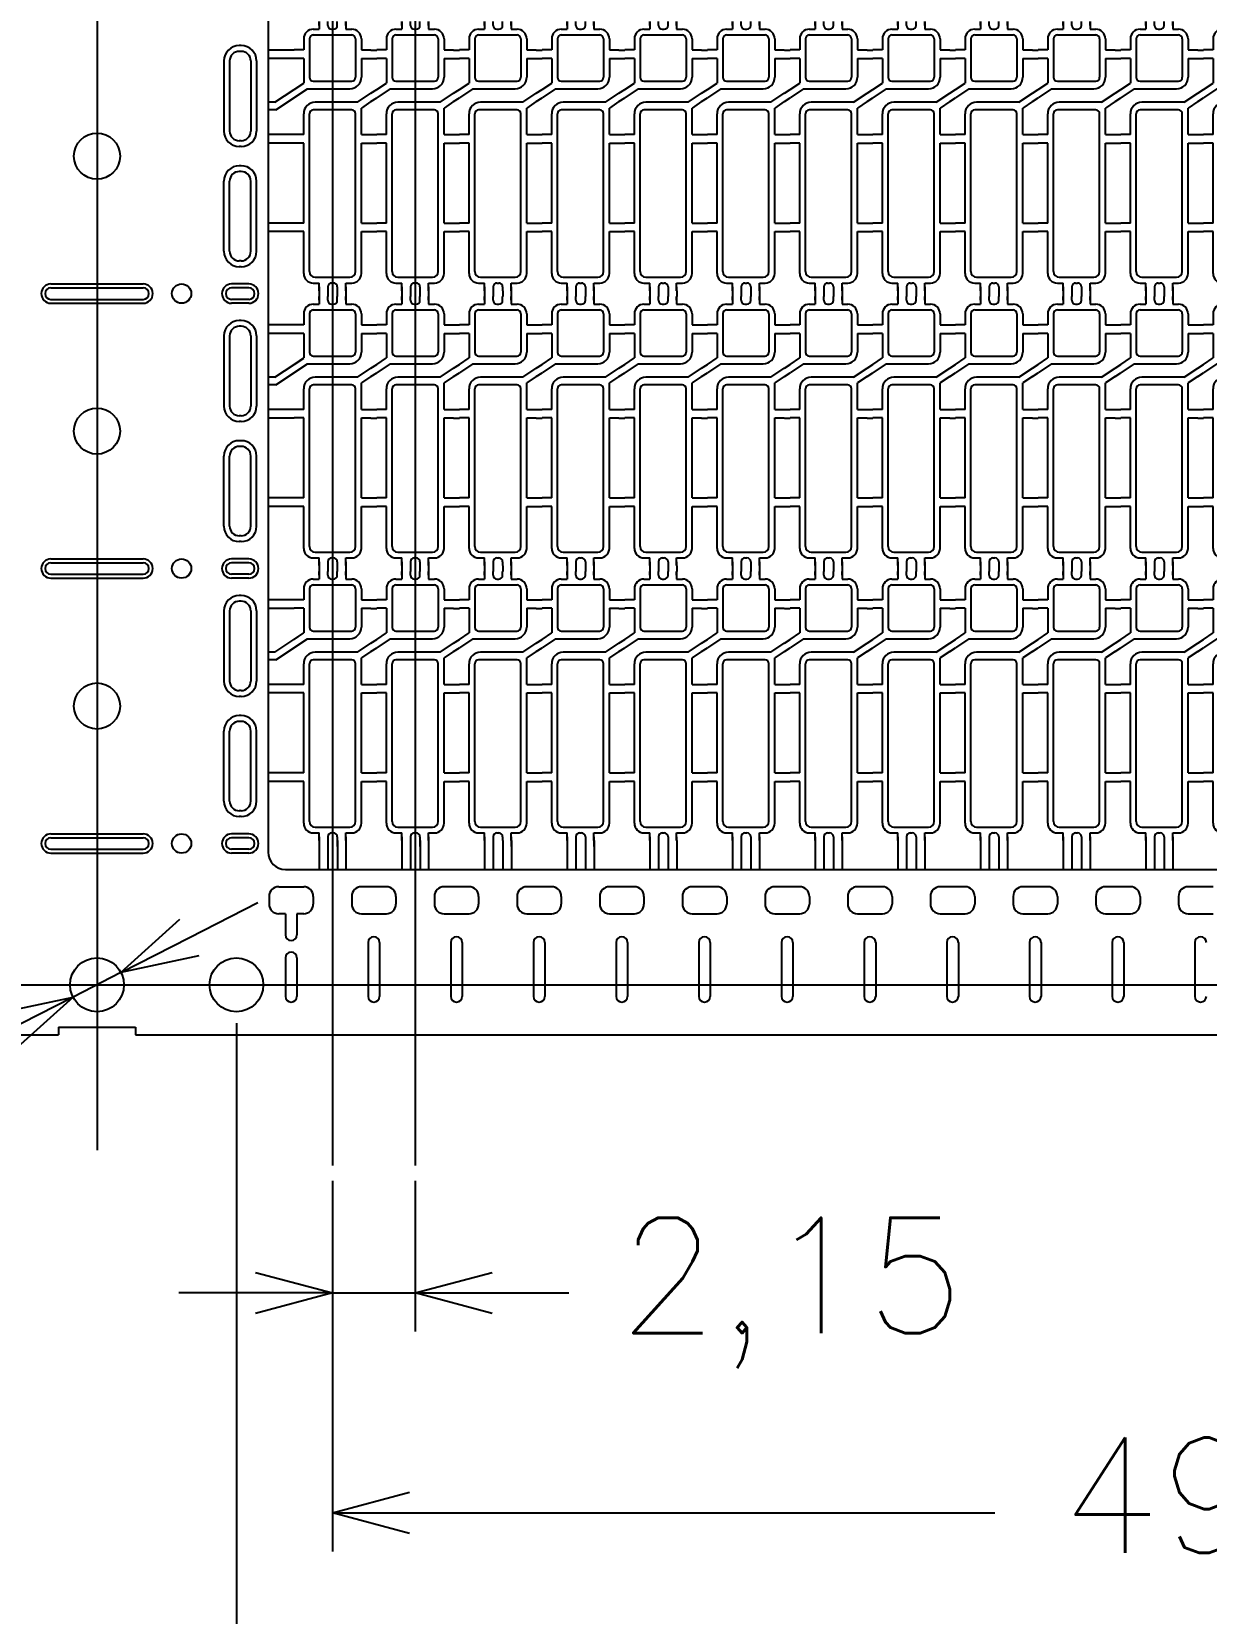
# Model space of a CAD drawing. Header units: millimetres. Extents: x -949 to -637, y 1078 to 1304.
# Drawn here: x -781.65 to -751.1, y 1192.1 to 1233.23 of the extents above; entities that cross this region are included whole.
import ezdxf

# ---------------------------------------------------------------- set-up
doc = ezdxf.new("R2010")
doc.units = ezdxf.units.MM
doc.header["$PDMODE"] = 3
doc.header["$PDSIZE"] = -1
doc.linetypes.add('CENTER', pattern=[10.16, 6.35, -1.27, 1.27, -1.27])
doc.linetypes.add('HIDDEN', pattern=[1.905, 1.27, -0.635])
doc.layers.get('DEFPOINTS').update_dxf_attribs({"color": 10})
for name, color, linetype in [('1', 3, 'Continuous'), ('b etching', 1, 'Continuous'), ('CEN', 8, 'CENTER'), ('DIM', 7, 'Continuous'), ('HID', 1, 'HIDDEN')]:
    doc.layers.add(name, color=color, linetype=linetype)
doc.styles.add('SIMPLEX', font='simplex')
doc.styles.get("Standard").update_dxf_attribs({"font": 'txt.shx', "bigfont": 'chineset.shx'})
doc.dimstyles.new('ISO-25', dxfattribs={"dimtxt": 2.5, "dimasz": 2.5, "dimexe": 1.25, "dimexo": 0.625, "dimtad": 1, "dimtxsty": 'Standard', "dimcen": 2.5, "dimadec": 0, "dimazin": 0, "dimtfac": 1, "dimtmove": 0, "dimatfit": 3, "dimfxl": 1, "dimarcsym": 0})

# ---------------------------------------------------------------- blocks, each defined once
blk = doc.blocks.new('_OPEN30')
at = {"color": 0, "linetype": 'ByBlock'}
for p, q in [((-1, 0.268), (0, 0)), ((0, 0), (-1, -0.268)), ((0, 0), (-1, 0))]:
    blk.add_line(p, q, dxfattribs=at)
blk = doc.blocks.new('*D16')
at = {"layer": 'DEFPOINTS', "color": 0, "transparency": 16777216}
for p in [(-776.324, 1208.444), (-721.874, 1208.444), (-721.874, 1187.624)]:
    blk.add_point(p, dxfattribs=at)
at = {"layer": 'DIM', "color": 0, "lineweight": -2, "transparency": 16777216}
for p, q in [((-776.324, 1207.444), (-776.324, 1186.624)), ((-721.874, 1207.444), (-721.874, 1186.624)), ((-774.324, 1187.624), (-756.599, 1187.624)), ((-723.874, 1187.624), (-741.599, 1187.624))]:
    blk.add_line(p, q, dxfattribs=at)
at = {"layer": 'DIM', "color": 0, "lineweight": -2, "transparency": 16777216, "xscale": 2, "yscale": 2, "zscale": 2, "rotation": 180}
blk.add_blockref('_OPEN30', (-776.324, 1187.624), dxfattribs=at)
at = {"layer": 'DIM', "color": 0, "lineweight": -2, "transparency": 16777216, "xscale": 2, "yscale": 2, "zscale": 2}
blk.add_blockref('_OPEN30', (-721.874, 1187.624), dxfattribs=at)
at = {"layer": 'DIM', "color": 0, "transparency": 16777216, "insert": (-749.099, 1187.624), "char_height": 3, "attachment_point": 5, "style": 'SIMPLEX'}
blk.add_mtext('54,45', dxfattribs=at)
blk = doc.blocks.new('*D17')
at = {"layer": 'DEFPOINTS', "color": 0, "transparency": 16777216}
for p in [(-783.574, 1208.444), (-776.324, 1208.444), (-776.324, 1179.76)]:
    blk.add_point(p, dxfattribs=at)
at = {"layer": 'DIM', "color": 0, "lineweight": -2, "transparency": 16777216}
for p, q in [((-783.574, 1207.444), (-783.574, 1178.76)), ((-776.324, 1207.444), (-776.324, 1178.76)), ((-781.574, 1179.76), (-778.324, 1179.76)), ((-776.324, 1179.76), (-773.324, 1179.76))]:
    blk.add_line(p, q, dxfattribs=at)
at = {"layer": 'DIM', "color": 0, "lineweight": -2, "transparency": 16777216, "xscale": 2, "yscale": 2, "zscale": 2, "rotation": 180}
blk.add_blockref('_OPEN30', (-783.574, 1179.76), dxfattribs=at)
at = {"layer": 'DIM', "color": 0, "lineweight": -2, "transparency": 16777216, "xscale": 2, "yscale": 2, "zscale": 2}
blk.add_blockref('_OPEN30', (-776.324, 1179.76), dxfattribs=at)
at = {"layer": 'DIM', "color": 0, "transparency": 16777216, "insert": (-767.252, 1179.76), "char_height": 3, "attachment_point": 5, "style": 'SIMPLEX'}
blk.add_mtext('7,25', dxfattribs=at)
blk = doc.blocks.new('*D25')
at = {"layer": 'DEFPOINTS', "color": 0, "transparency": 16777216}
for p in [(-773.824, 1204.344), (-771.674, 1204.344), (-771.674, 1200.43)]:
    blk.add_point(p, dxfattribs=at)
at = {"layer": 'DIM', "color": 0, "lineweight": -2, "transparency": 16777216}
for p, q in [((-773.824, 1203.344), (-773.824, 1199.43)), ((-771.674, 1203.344), (-771.674, 1199.43)), ((-775.824, 1200.43), (-777.824, 1200.43)), ((-773.824, 1200.43), (-771.674, 1200.43)), ((-769.674, 1200.43), (-767.674, 1200.43))]:
    blk.add_line(p, q, dxfattribs=at)
at = {"layer": 'DIM', "color": 0, "lineweight": -2, "transparency": 16777216, "xscale": 2, "yscale": 2, "zscale": 2}
blk.add_blockref('_OPEN30', (-773.824, 1200.43), dxfattribs=at)
at = {"layer": 'DIM', "color": 0, "lineweight": -2, "transparency": 16777216, "xscale": 2, "yscale": 2, "zscale": 2, "rotation": 180}
blk.add_blockref('_OPEN30', (-771.674, 1200.43), dxfattribs=at)
at = {"layer": 'DIM', "color": 0, "transparency": 16777216, "insert": (-761.888, 1200.43), "char_height": 3, "attachment_point": 5, "style": 'SIMPLEX'}
blk.add_mtext('2,15', dxfattribs=at)
blk = doc.blocks.new('*D26')
at = {"layer": 'DEFPOINTS', "color": 0, "transparency": 16777216}
for p in [(-773.824, 1204.344), (-724.374, 1204.344), (-724.374, 1194.711)]:
    blk.add_point(p, dxfattribs=at)
at = {"layer": 'DIM', "color": 0, "lineweight": -2, "transparency": 16777216}
for p, q in [((-773.824, 1203.344), (-773.824, 1193.711)), ((-724.374, 1203.344), (-724.374, 1193.711)), ((-771.824, 1194.711), (-756.599, 1194.711)), ((-726.374, 1194.711), (-741.599, 1194.711))]:
    blk.add_line(p, q, dxfattribs=at)
at = {"layer": 'DIM', "color": 0, "lineweight": -2, "transparency": 16777216, "xscale": 2, "yscale": 2, "zscale": 2, "rotation": 180}
blk.add_blockref('_OPEN30', (-773.824, 1194.711), dxfattribs=at)
at = {"layer": 'DIM', "color": 0, "lineweight": -2, "transparency": 16777216, "xscale": 2, "yscale": 2, "zscale": 2}
blk.add_blockref('_OPEN30', (-724.374, 1194.711), dxfattribs=at)
at = {"layer": 'DIM', "color": 0, "transparency": 16777216, "insert": (-749.099, 1194.711), "char_height": 3, "attachment_point": 5, "style": 'SIMPLEX'}
blk.add_mtext('49,45', dxfattribs=at)
blk = doc.blocks.new('*D40')
at = {"layer": 'DEFPOINTS', "color": 0, "transparency": 16777216}
for p in [(-899.724, 1208.444), (-660.174, 1208.444), (-899.724, 1170.747)]:
    blk.add_point(p, dxfattribs=at)
at = {"layer": 'DIM', "color": 0, "lineweight": -2, "transparency": 16777216}
for p, q in [((-899.724, 1207.444), (-899.724, 1169.747)), ((-660.174, 1207.444), (-660.174, 1169.747)), ((-897.724, 1170.747), (-788.877, 1170.747)), ((-662.174, 1170.747), (-771.02, 1170.747))]:
    blk.add_line(p, q, dxfattribs=at)
at = {"layer": 'DIM', "color": 0, "lineweight": -2, "transparency": 16777216, "xscale": 2, "yscale": 2, "zscale": 2, "rotation": 180}
blk.add_blockref('_OPEN30', (-899.724, 1170.747), dxfattribs=at)
at = {"layer": 'DIM', "color": 0, "lineweight": -2, "transparency": 16777216, "xscale": 2, "yscale": 2, "zscale": 2}
blk.add_blockref('_OPEN30', (-660.174, 1170.747), dxfattribs=at)
at = {"layer": 'DIM', "color": 0, "transparency": 16777216, "insert": (-779.949, 1170.747), "char_height": 3, "attachment_point": 5, "style": 'SIMPLEX'}
blk.add_mtext('239,55', dxfattribs=at)
blk = doc.blocks.new('*D45')
at = {"layer": 'DEFPOINTS', "color": 0, "transparency": 16777216}
for p in [(-779.326, 1208.763), (-780.572, 1208.125)]:
    blk.add_point(p, dxfattribs=at)
at = {"layer": 'DIM', "color": 0, "lineweight": -2, "transparency": 16777216}
for p, q in [((-777.546, 1209.675), (-775.766, 1210.587)), ((-779.326, 1208.763), (-780.572, 1208.125)), ((-790.221, 1203.182), (-782.352, 1207.213))]:
    blk.add_line(p, q, dxfattribs=at)
at = {"layer": 'DIM', "color": 0, "lineweight": -2, "transparency": 16777216, "xscale": 2, "yscale": 2, "zscale": 2}
for p, rotation in [((-779.326, 1208.763), 207.1251494536326), ((-780.572, 1208.125), 27.12514945363259)]:
    blk.add_blockref('_OPEN30', p, dxfattribs=dict(at, rotation=rotation))
at = {"layer": 'DIM', "color": 0, "transparency": 16777216, "insert": (-802.681, 1196.799), "char_height": 3, "attachment_point": 5, "rotation": 27.1251, "style": 'SIMPLEX'}
blk.add_mtext('∅1,4±0,035', dxfattribs=at)
blk = doc.blocks.new('e2')
at = {"layer": 'b etching', "linetype": 'ByBlock'}
for p, q in [((-947.208, 906.231), (-946.208, 906.231)), ((-947.308, 906.131), (-947.308, 905.131)), ((-946.108, 906.131), (-946.108, 905.131)), ((-947.208, 905.031), (-946.208, 905.031)), ((-947.308, 900.081), (-947.308, 904.181)), ((-946.208, 904.281), (-947.208, 904.281)), ((-946.108, 900.081), (-946.108, 904.181)), ((-947.158, 899.931), (-946.258, 899.931))]:
    blk.add_line(p, q, dxfattribs=at)
for centre, radius, start, end in [((-947.208, 906.131), 0.1, 90, 180), ((-946.208, 906.131), 0.1, 360, 90), ((-947.208, 905.131), 0.1, 180, 270), ((-946.208, 905.131), 0.1, 270, 360), ((-947.208, 904.181), 0.1, 90, 180), ((-946.208, 904.181), 0.1, 0, 90), ((-947.158, 900.081), 0.15, 180, 270), ((-946.258, 900.081), 0.15, 270, 0)]:
    blk.add_arc(centre, radius, start, end, dxfattribs=at)
blk = doc.blocks.new('e1')
at = {"layer": '1'}
for p, q in [((-947.058, 906.581), (-947.058, 906.481)), ((-947.058, 906.481), (-947.058, 906.581)), ((-947.058, 906.581), (-947.058, 906.381)), ((-946.358, 906.581), (-946.358, 906.481)), ((-946.358, 906.481), (-946.358, 906.581)), ((-946.358, 906.581), (-946.358, 906.381)), ((-946.358, 906.381), (-946.208, 906.381)), ((-947.458, 905.841), (-947.708, 905.841)), ((-947.458, 906.131), (-947.458, 905.841)), ((-945.958, 906.131), (-945.958, 905.841)), ((-945.958, 905.841), (-945.708, 905.841)), ((-947.458, 905.621), (-947.708, 905.621)), ((-947.458, 905.621), (-947.458, 904.981)), ((-945.958, 905.621), (-945.958, 905.131)), ((-945.958, 905.621), (-945.708, 905.621)), ((-947.358, 904.831), (-946.258, 904.831)), ((-947.458, 903.641), (-947.458, 904.181)), ((-946.058, 904.481), (-947.158, 904.481)), ((-945.958, 903.641), (-945.958, 904.331)), ((-947.458, 903.641), (-947.708, 903.641)), ((-947.458, 903.421), (-947.708, 903.421)), ((-947.458, 901.341), (-947.458, 903.421)), ((-945.958, 903.641), (-945.708, 903.641)), ((-945.958, 901.341), (-945.958, 903.421)), ((-945.958, 903.421), (-945.708, 903.421)), ((-947.458, 901.341), (-947.708, 901.341)), ((-945.958, 901.341), (-945.708, 901.341)), ((-947.458, 901.121), (-947.708, 901.121)), ((-947.458, 900.031), (-947.458, 901.121)), ((-945.958, 900.031), (-945.958, 901.121)), ((-945.958, 901.121), (-945.708, 901.121)), ((-947.058, 899.581), (-947.058, 899.781)), ((-947.058, 899.581), (-947.058, 899.681)), ((-947.058, 899.681), (-947.058, 899.581)), ((-946.358, 899.781), (-946.208, 899.781)), ((-946.358, 899.581), (-946.358, 899.781)), ((-946.358, 899.581), (-946.358, 899.681)), ((-946.358, 899.681), (-946.358, 899.581))]:
    blk.add_line(p, q, dxfattribs=at)
at = {"layer": '1', "linetype": 'ByBlock'}
for p, q in [((-946.833, 906.481), (-946.833, 906.581)), ((-946.583, 906.481), (-946.583, 906.581)), ((-947.208, 906.381), (-947.058, 906.381)), ((-946.733, 906.381), (-946.683, 906.381)), ((-947.708, 904.814), (-947.458, 904.981)), ((-947.358, 904.831), (-947.708, 904.597)), ((-946.058, 904.481), (-945.708, 904.714)), ((-945.708, 904.497), (-945.958, 904.331)), ((-947.208, 899.781), (-947.058, 899.781)), ((-946.833, 899.681), (-946.833, 899.581)), ((-946.733, 899.781), (-946.683, 899.781)), ((-946.583, 899.681), (-946.583, 899.581))]:
    blk.add_line(p, q, dxfattribs=at)
at = {"layer": '1'}
for centre, radius, start, end in [((-947.208, 906.131), 0.25, 90, 180), ((-946.208, 906.131), 0.25, 0, 90), ((-946.258, 905.131), 0.3, 270, 0), ((-947.158, 904.181), 0.3, 90, 180), ((-947.208, 900.031), 0.25, 180, 270), ((-946.208, 900.031), 0.25, 270, 0)]:
    blk.add_arc(centre, radius, start, end, dxfattribs=at)
at = {"layer": '1', "linetype": 'ByBlock'}
for centre, start, end in [((-946.733, 906.481), 180, 270), ((-946.683, 906.481), 270, 0), ((-946.733, 899.681), 90, 180), ((-946.683, 899.681), 0, 90)]:
    blk.add_arc(centre, 0.1, start, end, dxfattribs=at)
blk = doc.blocks.new('TOP')
at = {"layer": '1', "linetype": 'ByBlock'}
for p, q in [((-895.149, 911.326), (-894.999, 911.326)), ((-895.149, 911.106), (-894.999, 911.106)), ((-895.149, 910.2), (-894.999, 910.3)), ((-895.149, 909.983), (-894.999, 910.083)), ((-895.149, 909.126), (-894.999, 909.126)), ((-895.149, 908.906), (-894.999, 908.906)), ((-895.149, 906.826), (-894.999, 906.826)), ((-895.149, 906.606), (-894.999, 906.606)), ((-896.499, 905.066), (-896.499, 904.916)), ((-896.274, 905.066), (-896.274, 904.916)), ((-896.024, 905.066), (-896.024, 904.916)), ((-895.799, 905.066), (-895.799, 904.916))]:
    blk.add_line(p, q, dxfattribs=at)
blk = doc.blocks.new('1')
at = {"layer": '1', "linetype": 'ByBlock'}
for p, q in [((-898.224, 911.326), (-898.899, 911.326)), ((-898.224, 911.106), (-898.899, 911.106)), ((-898.899, 911.106), (-898.899, 909.966)), ((-898.724, 909.966), (-897.974, 910.466)), ((-898.699, 909.766), (-897.874, 910.316)), ((-898.724, 909.966), (-898.899, 909.966)), ((-898.699, 909.766), (-898.899, 909.766)), ((-898.899, 909.766), (-898.899, 909.126)), ((-898.224, 909.126), (-898.899, 909.126)), ((-898.224, 908.906), (-898.899, 908.906)), ((-898.899, 908.906), (-898.899, 906.826)), ((-898.224, 906.826), (-898.899, 906.826)), ((-898.224, 906.606), (-898.899, 906.606)), ((-898.899, 906.606), (-898.899, 904.176)), ((-898.224, 904.176), (-898.899, 904.176))]:
    blk.add_line(p, q, dxfattribs=at)
blk = doc.blocks.new('111')
at = {"layer": '1', "linetype": 'ByBlock'}
for p, q in [((-415.593, 929.351), (-415.593, 930.101)), ((-415.368, 929.351), (-415.368, 930.101)), ((-415.368, 930.101), (-415.118, 930.101)), ((-415.118, 929.351), (-415.118, 930.101)), ((-414.893, 930.101), (-413.443, 930.101)), ((-414.893, 929.351), (-414.893, 930.101))]:
    blk.add_line(p, q, dxfattribs=at)

msp = doc.modelspace()

# ---------------------------------------------------------------- linework, layer by layer
at = {"layer": '1'}
for p, q in [((-776.4986804, 1232.46894821), (-776.4986804, 1230.64394821)), ((-776.1986804, 1232.71894821), (-776.2486804, 1232.71894821)), ((-775.9486804, 1232.46894821), (-775.9486804, 1230.64394821)), ((-776.1986804, 1230.39394821), (-776.2486804, 1230.39394821)), ((-776.1986804, 1229.59394821), (-776.2486804, 1229.59394821)), ((-776.4986804, 1227.51894821), (-776.4986804, 1229.34394821)), ((-775.9486804, 1227.51894821), (-775.9486804, 1229.34394821)), ((-776.1986804, 1227.26894821), (-776.2486804, 1227.26894821)), ((-781.1486804, 1226.56894821), (-778.7486804, 1226.56894821)), ((-781.1486804, 1226.26894821), (-778.7486804, 1226.26894821)), ((-779.4486804, 1226.56894821), (-778.7486804, 1226.56894821)), ((-779.4486804, 1226.26894821), (-778.7486804, 1226.26894821)), ((-775.9986804, 1226.56894821), (-776.4486804, 1226.56894821)), ((-775.9986804, 1226.56894821), (-776.4486804, 1226.56894821)), ((-775.9986804, 1226.26894821), (-776.4486804, 1226.26894821)), ((-775.9986804, 1226.26894821), (-776.4486804, 1226.26894821)), ((-776.1986804, 1225.56894821), (-776.2486804, 1225.56894821)), ((-776.4986804, 1225.31894821), (-776.4986804, 1223.49394821)), ((-775.9486804, 1225.31894821), (-775.9486804, 1223.49394821)), ((-776.1986804, 1223.24394821), (-776.2486804, 1223.24394821)), ((-776.4986804, 1220.36894821), (-776.4986804, 1222.19394821)), ((-776.1986804, 1222.44394821), (-776.2486804, 1222.44394821)), ((-775.9486804, 1220.36894821), (-775.9486804, 1222.19394821)), ((-776.1986804, 1220.11894821), (-776.2486804, 1220.11894821)), ((-781.1486804, 1219.41894821), (-778.7486804, 1219.41894821)), ((-779.4486804, 1219.41894821), (-778.7486804, 1219.41894821)), ((-775.9986804, 1219.41894821), (-776.4486804, 1219.41894821)), ((-775.9986804, 1219.41894821), (-776.4486804, 1219.41894821)), ((-781.1486804, 1219.11894821), (-778.7486804, 1219.11894821)), ((-779.4486804, 1219.11894821), (-778.7486804, 1219.11894821)), ((-775.9986804, 1219.11894821), (-776.4486804, 1219.11894821)), ((-775.9986804, 1219.11894821), (-776.4486804, 1219.11894821)), ((-776.1986804, 1218.41894821), (-776.2486804, 1218.41894821)), ((-776.4986804, 1218.16894821), (-776.4986804, 1216.34394821)), ((-775.9486804, 1218.16894821), (-775.9486804, 1216.34394821)), ((-776.1986804, 1216.09394821), (-776.2486804, 1216.09394821)), ((-776.1986804, 1215.29394821), (-776.2486804, 1215.29394821)), ((-776.4986804, 1213.21894821), (-776.4986804, 1215.04394821)), ((-775.9486804, 1213.21894821), (-775.9486804, 1215.04394821)), ((-776.1986804, 1212.96894821), (-776.2486804, 1212.96894821)), ((-781.1486804, 1212.26894821), (-778.7486804, 1212.26894821)), ((-779.4486804, 1212.26894821), (-778.7486804, 1212.26894821)), ((-775.9986804, 1212.26894821), (-776.4486804, 1212.26894821)), ((-775.9986804, 1212.26894821), (-776.4486804, 1212.26894821)), ((-781.1486804, 1211.96894821), (-778.7486804, 1211.96894821)), ((-779.4486804, 1211.96894821), (-778.7486804, 1211.96894821)), ((-775.9986804, 1211.96894821), (-776.4486804, 1211.96894821)), ((-775.9986804, 1211.96894821), (-776.4486804, 1211.96894821)), ((-775.0486804, 1210.29394821), (-775.2236804, 1210.29394821)), ((-775.0486804, 1210.29394821), (-775.0486804, 1209.74394821)), ((-774.5736804, 1210.29394821), (-774.7486804, 1210.29394821)), ((-774.7486804, 1210.29394821), (-774.7486804, 1209.74394821)), ((-773.0736804, 1210.29394821), (-772.4236804, 1210.29394821)), ((-770.9236804, 1210.29394821), (-770.2736804, 1210.29394821)), ((-768.7736804, 1210.29394821), (-768.1236804, 1210.29394821)), ((-766.6236804, 1210.29394821), (-765.9736804, 1210.29394821)), ((-764.4736804, 1210.29394821), (-763.8236804, 1210.29394821)), ((-762.3236804, 1210.29394821), (-761.6736804, 1210.29394821)), ((-760.1736804, 1210.29394821), (-759.5236804, 1210.29394821)), ((-758.0236804, 1210.29394821), (-757.3736804, 1210.29394821)), ((-755.8736804, 1210.29394821), (-755.2236804, 1210.29394821)), ((-753.7236804, 1210.29394821), (-753.0736804, 1210.29394821)), ((-751.5736804, 1210.29394821), (-750.9236804, 1210.29394821)), ((-772.8986804, 1209.54394821), (-772.8986804, 1208.14394821)), ((-772.5986804, 1209.54394821), (-772.5986804, 1208.14394821)), ((-770.7486804, 1209.54394821), (-770.7486804, 1208.14394821)), ((-770.4486804, 1209.54394821), (-770.4486804, 1208.14394821)), ((-768.5986804, 1209.54394821), (-768.5986804, 1208.14394821)), ((-768.2986804, 1209.54394821), (-768.2986804, 1208.14394821)), ((-766.4486804, 1209.54394821), (-766.4486804, 1208.14394821)), ((-766.1486804, 1209.54394821), (-766.1486804, 1208.14394821)), ((-764.2986804, 1209.54394821), (-764.2986804, 1208.14394821)), ((-763.9986804, 1209.54394821), (-763.9986804, 1208.14394821)), ((-762.1486804, 1209.54394821), (-762.1486804, 1208.14394821)), ((-761.8486804, 1209.54394821), (-761.8486804, 1208.14394821)), ((-759.9986804, 1209.54394821), (-759.9986804, 1208.14394821)), ((-759.6986804, 1209.54394821), (-759.6986804, 1208.14394821)), ((-757.8486804, 1209.54394821), (-757.8486804, 1208.14394821)), ((-757.5486804, 1209.54394821), (-757.5486804, 1208.14394821)), ((-755.6986804, 1209.54394821), (-755.6986804, 1208.14394821)), ((-755.3986804, 1209.54394821), (-755.3986804, 1208.14394821)), ((-753.5486804, 1209.54394821), (-753.5486804, 1208.14394821)), ((-753.2486804, 1209.54394821), (-753.2486804, 1208.14394821)), ((-751.3986804, 1209.54394821), (-751.3986804, 1208.14394821)), ((-775.0486804, 1209.14394821), (-775.0486804, 1208.14394821)), ((-774.7486804, 1209.14394821), (-774.7486804, 1208.14394821)), ((-780.9486804, 1207.34394821), (-779.9486804, 1207.34394821)), ((-780.9486804, 1207.34394821), (-780.9486804, 1207.14394821)), ((-779.9486804, 1207.34394821), (-778.9486804, 1207.34394821)), ((-778.9486804, 1207.34394821), (-778.9486804, 1207.14394821))]:
    msp.add_line(p, q, dxfattribs=at)
at = {"layer": '1', "linetype": 'ByBlock'}
for p, q in [((-774.8236804, 1218.45394821), (-775.4986804, 1218.45394821)), ((-774.8236804, 1218.23394821), (-775.4986804, 1218.23394821)), ((-775.4986804, 1218.23394821), (-775.4986804, 1217.09394821)), ((-775.3236804, 1217.09394821), (-774.5736804, 1217.59394821)), ((-775.2986804, 1216.89394821), (-774.4736804, 1217.44394821)), ((-775.3236804, 1217.09394821), (-775.4986804, 1217.09394821)), ((-775.2986804, 1216.89394821), (-775.4986804, 1216.89394821)), ((-775.4986804, 1216.89394821), (-775.4986804, 1216.25394821)), ((-774.8236804, 1216.25394821), (-775.4986804, 1216.25394821)), ((-774.8236804, 1216.03394821), (-775.4986804, 1216.03394821)), ((-775.4986804, 1216.03394821), (-775.4986804, 1213.95394821)), ((-774.8236804, 1213.95394821), (-775.4986804, 1213.95394821)), ((-774.8236804, 1213.73394821), (-775.4986804, 1213.73394821)), ((-775.4986804, 1213.73394821), (-775.4986804, 1211.89394821)), ((-775.0486804, 1211.44394821), (-774.1736804, 1211.44394821)), ((-775.2236804, 1210.99394821), (-774.5736804, 1210.99394821)), ((-772.4236804, 1210.99394821), (-773.0736804, 1210.99394821)), ((-770.2736804, 1210.99394821), (-770.9236804, 1210.99394821)), ((-768.1236804, 1210.99394821), (-768.7736804, 1210.99394821)), ((-765.9736804, 1210.99394821), (-766.6236804, 1210.99394821)), ((-763.8236804, 1210.99394821), (-764.4736804, 1210.99394821)), ((-761.6736804, 1210.99394821), (-762.3236804, 1210.99394821)), ((-759.5236804, 1210.99394821), (-760.1736804, 1210.99394821)), ((-757.3736804, 1210.99394821), (-758.0236804, 1210.99394821)), ((-755.2236804, 1210.99394821), (-755.8736804, 1210.99394821)), ((-753.0736804, 1210.99394821), (-753.7236804, 1210.99394821)), ((-750.9236804, 1210.99394821), (-751.5736804, 1210.99394821)), ((-775.4736804, 1210.74394821), (-775.4736804, 1210.54394821)), ((-774.3236804, 1210.74394821), (-774.3236804, 1210.54394821)), ((-773.3236804, 1210.74394821), (-773.3236804, 1210.54394821)), ((-772.1736804, 1210.74394821), (-772.1736804, 1210.54394821)), ((-771.1736804, 1210.74394821), (-771.1736804, 1210.54394821)), ((-770.0236804, 1210.74394821), (-770.0236804, 1210.54394821)), ((-769.0236804, 1210.74394821), (-769.0236804, 1210.54394821)), ((-767.8736804, 1210.74394821), (-767.8736804, 1210.54394821)), ((-766.8736804, 1210.74394821), (-766.8736804, 1210.54394821)), ((-765.7236804, 1210.74394821), (-765.7236804, 1210.54394821)), ((-764.7236804, 1210.74394821), (-764.7236804, 1210.54394821)), ((-763.5736804, 1210.74394821), (-763.5736804, 1210.54394821)), ((-762.5736804, 1210.74394821), (-762.5736804, 1210.54394821)), ((-761.4236804, 1210.74394821), (-761.4236804, 1210.54394821)), ((-760.4236804, 1210.74394821), (-760.4236804, 1210.54394821)), ((-759.2736804, 1210.74394821), (-759.2736804, 1210.54394821)), ((-758.2736804, 1210.74394821), (-758.2736804, 1210.54394821)), ((-757.1236804, 1210.74394821), (-757.1236804, 1210.54394821)), ((-756.1236804, 1210.74394821), (-756.1236804, 1210.54394821)), ((-754.9736804, 1210.74394821), (-754.9736804, 1210.54394821)), ((-753.9736804, 1210.74394821), (-753.9736804, 1210.54394821)), ((-752.8236804, 1210.74394821), (-752.8236804, 1210.54394821)), ((-751.8236804, 1210.74394821), (-751.8236804, 1210.54394821)), ((-810.7986804, 1207.14394821), (-780.9486804, 1207.14394821)), ((-778.9486804, 1207.14394821), (-749.0986804, 1207.14394821))]:
    msp.add_line(p, q, dxfattribs=at)
at = {"layer": '1'}
for centre, radius in [((-779.9486804, 1229.99394821), 0.6), ((-777.7486804, 1226.41894821), 0.25), ((-777.7486804, 1226.41894821), 0.25), ((-779.9486804, 1222.84394821), 0.6), ((-777.7486804, 1219.26894821), 0.25), ((-777.7486804, 1219.26894821), 0.25), ((-779.9486804, 1215.69394821), 0.6), ((-777.7486804, 1212.11894821), 0.25), ((-777.7486804, 1212.11894821), 0.25), ((-779.9486804, 1208.44394821), 0.7), ((-776.3236804, 1208.44394821), 0.7), ((-776.3236804, 1208.44394821), 0.7), ((-776.3236804, 1208.44394821), 0.7), ((-776.3236804, 1208.44394821), 0.7), ((-776.3236804, 1208.44394821), 0.7), ((-776.3236804, 1208.44394821), 0.7), ((-776.3236804, 1208.44394821), 0.7), ((-776.3236804, 1208.44394821), 0.7), ((-776.3236804, 1208.44394821), 0.7), ((-776.3236804, 1208.44394821), 0.7)]:
    msp.add_circle(centre, radius, dxfattribs=at)
for centre, radius, start, end in [((-776.2486804, 1232.46894821), 0.25, 90, 180), ((-776.1986804, 1232.46894821), 0.25, 360, 90), ((-776.2486804, 1230.64394821), 0.25, 180, 270), ((-776.1986804, 1230.64394821), 0.25, 270, 360), ((-776.2486804, 1229.34394821), 0.25, 90, 180), ((-776.1986804, 1229.34394821), 0.25, 0, 90), ((-776.2486804, 1227.51894821), 0.25, 180, 270), ((-776.1986804, 1227.51894821), 0.25, 270, 0), ((-781.1486804, 1226.41894821), 0.15, 90, 270), ((-781.1486804, 1226.41894821), 0.15, 90, 270), ((-778.7486804, 1226.41894821), 0.15, 270, 90), ((-778.7486804, 1226.41894821), 0.15, 270, 90), ((-776.4486804, 1226.41894821), 0.15, 90, 270), ((-776.4486804, 1226.41894821), 0.15, 90, 270), ((-775.9986804, 1226.41894821), 0.15, 270, 90), ((-775.9986804, 1226.41894821), 0.15, 270, 90), ((-776.2486804, 1225.31894821), 0.25, 90, 180), ((-776.1986804, 1225.31894821), 0.25, 360, 90), ((-776.2486804, 1223.49394821), 0.25, 180, 270), ((-776.1986804, 1223.49394821), 0.25, 270, 360), ((-776.2486804, 1222.19394821), 0.25, 90, 180), ((-776.1986804, 1222.19394821), 0.25, 0, 90), ((-776.2486804, 1220.36894821), 0.25, 180, 270), ((-776.1986804, 1220.36894821), 0.25, 270, 0), ((-781.1486804, 1219.26894821), 0.15, 90, 270), ((-781.1486804, 1219.26894821), 0.15, 90, 270), ((-778.7486804, 1219.26894821), 0.15, 270, 90), ((-778.7486804, 1219.26894821), 0.15, 270, 90), ((-776.4486804, 1219.26894821), 0.15, 90, 270), ((-776.4486804, 1219.26894821), 0.15, 90, 270), ((-775.9986804, 1219.26894821), 0.15, 270, 90), ((-775.9986804, 1219.26894821), 0.15, 270, 90), ((-776.2486804, 1218.16894821), 0.25, 90, 180), ((-776.1986804, 1218.16894821), 0.25, 360, 90), ((-776.2486804, 1216.34394821), 0.25, 180, 270), ((-776.1986804, 1216.34394821), 0.25, 270, 360), ((-776.2486804, 1215.04394821), 0.25, 90, 180), ((-776.1986804, 1215.04394821), 0.25, 0, 90), ((-776.2486804, 1213.21894821), 0.25, 180, 270), ((-776.1986804, 1213.21894821), 0.25, 270, 0), ((-781.1486804, 1212.11894821), 0.15, 90, 270), ((-781.1486804, 1212.11894821), 0.15, 90, 270), ((-778.7486804, 1212.11894821), 0.15, 270, 90), ((-778.7486804, 1212.11894821), 0.15, 270, 90), ((-776.4486804, 1212.11894821), 0.15, 90, 270), ((-776.4486804, 1212.11894821), 0.15, 90, 270), ((-775.9986804, 1212.11894821), 0.15, 270, 90), ((-775.9986804, 1212.11894821), 0.15, 270, 90), ((-774.8986804, 1209.74394821), 0.15, 180, 0), ((-772.7486804, 1209.54394821), 0.15, 0, 180), ((-770.5986804, 1209.54394821), 0.15, 0, 180), ((-768.4486804, 1209.54394821), 0.15, 0, 180), ((-766.2986804, 1209.54394821), 0.15, 0, 180), ((-764.1486804, 1209.54394821), 0.15, 0, 180), ((-761.9986804, 1209.54394821), 0.15, 0, 180), ((-759.8486804, 1209.54394821), 0.15, 0, 180), ((-757.6986804, 1209.54394821), 0.15, 0, 180), ((-755.5486804, 1209.54394821), 0.15, 0, 180), ((-753.3986804, 1209.54394821), 0.15, 0, 180), ((-751.2486804, 1209.54394821), 0.15, 0, 180), ((-774.8986804, 1209.14394821), 0.15, 0, 180), ((-774.8986804, 1208.14394821), 0.15, 180, 0), ((-772.7486804, 1208.14394821), 0.15, 180, 0), ((-770.5986804, 1208.14394821), 0.15, 180, 0), ((-768.4486804, 1208.14394821), 0.15, 180, 0), ((-766.2986804, 1208.14394821), 0.15, 180, 0), ((-764.1486804, 1208.14394821), 0.15, 180, 0), ((-761.9986804, 1208.14394821), 0.15, 180, 0), ((-759.8486804, 1208.14394821), 0.15, 180, 0), ((-757.6986804, 1208.14394821), 0.15, 180, 0), ((-755.5486804, 1208.14394821), 0.15, 180, 0), ((-753.3986804, 1208.14394821), 0.15, 180, 0), ((-751.2486804, 1208.14394821), 0.15, 180, 0)]:
    msp.add_arc(centre, radius, start, end, dxfattribs=at)
at = {"layer": '1', "linetype": 'ByBlock'}
for centre, radius, start, end in [((-775.0486804, 1211.89394821), 0.45, 180, 270), ((-775.2236804, 1210.74394821), 0.25, 90, 180), ((-774.5736804, 1210.74394821), 0.25, 0, 90), ((-773.0736804, 1210.74394821), 0.25, 90, 180), ((-772.4236804, 1210.74394821), 0.25, 360, 90), ((-770.9236804, 1210.74394821), 0.25, 90, 180), ((-770.2736804, 1210.74394821), 0.25, 360, 90), ((-768.7736804, 1210.74394821), 0.25, 90, 180), ((-768.1236804, 1210.74394821), 0.25, 360, 90), ((-766.6236804, 1210.74394821), 0.25, 90, 180), ((-765.9736804, 1210.74394821), 0.25, 360, 90), ((-764.4736804, 1210.74394821), 0.25, 90, 180), ((-763.8236804, 1210.74394821), 0.25, 360, 90), ((-762.3236804, 1210.74394821), 0.25, 90, 180), ((-761.6736804, 1210.74394821), 0.25, 360, 90), ((-760.1736804, 1210.74394821), 0.25, 90, 180), ((-759.5236804, 1210.74394821), 0.25, 360, 90), ((-758.0236804, 1210.74394821), 0.25, 90, 180), ((-757.3736804, 1210.74394821), 0.25, 360, 90), ((-755.8736804, 1210.74394821), 0.25, 90, 180), ((-755.2236804, 1210.74394821), 0.25, 360, 90), ((-753.7236804, 1210.74394821), 0.25, 90, 180), ((-753.0736804, 1210.74394821), 0.25, 360, 90), ((-751.5736804, 1210.74394821), 0.25, 90, 180), ((-775.2236804, 1210.54394821), 0.25, 180, 270), ((-774.5736804, 1210.54394821), 0.25, 270, 0), ((-773.0736804, 1210.54394821), 0.25, 180, 270), ((-772.4236804, 1210.54394821), 0.25, 270, 360), ((-770.9236804, 1210.54394821), 0.25, 180, 270), ((-770.2736804, 1210.54394821), 0.25, 270, 360), ((-768.7736804, 1210.54394821), 0.25, 180, 270), ((-768.1236804, 1210.54394821), 0.25, 270, 360), ((-766.6236804, 1210.54394821), 0.25, 180, 270), ((-765.9736804, 1210.54394821), 0.25, 270, 360), ((-764.4736804, 1210.54394821), 0.25, 180, 270), ((-763.8236804, 1210.54394821), 0.25, 270, 360), ((-762.3236804, 1210.54394821), 0.25, 180, 270), ((-761.6736804, 1210.54394821), 0.25, 270, 360), ((-760.1736804, 1210.54394821), 0.25, 180, 270), ((-759.5236804, 1210.54394821), 0.25, 270, 360), ((-758.0236804, 1210.54394821), 0.25, 180, 270), ((-757.3736804, 1210.54394821), 0.25, 270, 360), ((-755.8736804, 1210.54394821), 0.25, 180, 270), ((-755.2236804, 1210.54394821), 0.25, 270, 360), ((-753.7236804, 1210.54394821), 0.25, 180, 270), ((-753.0736804, 1210.54394821), 0.25, 270, 360), ((-751.5736804, 1210.54394821), 0.25, 180, 270)]:
    msp.add_arc(centre, radius, start, end, dxfattribs=at)
at = {"layer": 'CEN', "linetype": 'ByBlock'}
for p, q in [((-773.8236804, 1270.54394821), (-773.8236804, 1204.34394821)), ((-773.8236804, 1270.54394821), (-773.8236804, 1203.74394821)), ((-773.8236804, 1270.54394821), (-773.8236804, 1204.34394821)), ((-771.6736804, 1270.54394821), (-771.6736804, 1204.34394821)), ((-771.6736804, 1270.54394821), (-771.6736804, 1203.74394821)), ((-771.6736804, 1270.54394821), (-771.6736804, 1204.34394821)), ((-779.9486804, 1270.14394821), (-779.9486804, 1204.14394821)), ((-779.9486804, 1270.14394821), (-779.9486804, 1204.14394821)), ((-904.7736804, 1208.44394821), (-656.1236804, 1208.44394821))]:
    msp.add_line(p, q, dxfattribs=at)
at = {"layer": 'HID', "linetype": 'ByBlock'}
for p, q in [((-775.4986804, 1262.39394821), (-775.4986804, 1211.89394821)), ((-776.1986804, 1232.86894821), (-776.2486804, 1232.86894821)), ((-776.6486804, 1232.46894821), (-776.6486804, 1230.64394821)), ((-775.7986804, 1232.46894821), (-775.7986804, 1230.64394821)), ((-776.1986804, 1230.24394821), (-776.2486804, 1230.24394821)), ((-776.1986804, 1229.74394821), (-776.2486804, 1229.74394821)), ((-776.6486804, 1227.51894821), (-776.6486804, 1229.34394821)), ((-775.7986804, 1227.51894821), (-775.7986804, 1229.34394821)), ((-776.1986804, 1227.11894821), (-776.2486804, 1227.11894821)), ((-781.1486804, 1226.66894821), (-778.7486804, 1226.66894821)), ((-775.9986804, 1226.66894821), (-776.4486804, 1226.66894821)), ((-781.1486804, 1226.16894821), (-778.7486804, 1226.16894821)), ((-775.9986804, 1226.16894821), (-776.4486804, 1226.16894821)), ((-776.1986804, 1225.71894821), (-776.2486804, 1225.71894821)), ((-776.6486804, 1225.31894821), (-776.6486804, 1223.49394821)), ((-775.7986804, 1225.31894821), (-775.7986804, 1223.49394821)), ((-776.1986804, 1223.09394821), (-776.2486804, 1223.09394821)), ((-776.1986804, 1222.59394821), (-776.2486804, 1222.59394821)), ((-776.6486804, 1220.36894821), (-776.6486804, 1222.19394821)), ((-775.7986804, 1220.36894821), (-775.7986804, 1222.19394821)), ((-776.1986804, 1219.96894821), (-776.2486804, 1219.96894821)), ((-781.1486804, 1219.51894821), (-778.7486804, 1219.51894821)), ((-775.9986804, 1219.51894821), (-776.4486804, 1219.51894821)), ((-781.1486804, 1219.01894821), (-778.7486804, 1219.01894821)), ((-775.9986804, 1219.01894821), (-776.4486804, 1219.01894821)), ((-776.1986804, 1218.56894821), (-776.2486804, 1218.56894821)), ((-776.6486804, 1218.16894821), (-776.6486804, 1216.34394821)), ((-775.7986804, 1218.16894821), (-775.7986804, 1216.34394821)), ((-776.1986804, 1215.94394821), (-776.2486804, 1215.94394821)), ((-776.1986804, 1215.44394821), (-776.2486804, 1215.44394821)), ((-776.6486804, 1213.21894821), (-776.6486804, 1215.04394821)), ((-775.7986804, 1213.21894821), (-775.7986804, 1215.04394821)), ((-776.1986804, 1212.81894821), (-776.2486804, 1212.81894821)), ((-781.1486804, 1212.36894821), (-778.7486804, 1212.36894821)), ((-775.9986804, 1212.36894821), (-776.4486804, 1212.36894821)), ((-781.1486804, 1211.86894821), (-778.7486804, 1211.86894821)), ((-775.9986804, 1211.86894821), (-776.4486804, 1211.86894821)), ((-775.0486804, 1211.44394821), (-723.1486804, 1211.44394821))]:
    msp.add_line(p, q, dxfattribs=at)
for centre, radius, start, end in [((-776.2486804, 1232.46894821), 0.4, 90, 180), ((-776.1986804, 1232.46894821), 0.4, 360, 90), ((-776.2486804, 1230.64394821), 0.4, 180, 270), ((-776.1986804, 1230.64394821), 0.4, 270, 360), ((-776.2486804, 1229.34394821), 0.4, 90, 180), ((-776.1986804, 1229.34394821), 0.4, 0, 90), ((-776.2486804, 1227.51894821), 0.4, 180, 270), ((-776.1986804, 1227.51894821), 0.4, 270, 0), ((-781.1486804, 1226.41894821), 0.25, 90, 270), ((-778.7486804, 1226.41894821), 0.25, 270, 90), ((-776.4486804, 1226.41894821), 0.25, 90, 270), ((-775.9986804, 1226.41894821), 0.25, 270, 90), ((-776.2486804, 1225.31894821), 0.4, 90, 180), ((-776.1986804, 1225.31894821), 0.4, 360, 90), ((-776.2486804, 1223.49394821), 0.4, 180, 270), ((-776.1986804, 1223.49394821), 0.4, 270, 360), ((-776.2486804, 1222.19394821), 0.4, 90, 180), ((-776.1986804, 1222.19394821), 0.4, 0, 90), ((-776.2486804, 1220.36894821), 0.4, 180, 270), ((-776.1986804, 1220.36894821), 0.4, 270, 0), ((-781.1486804, 1219.26894821), 0.25, 90, 270), ((-778.7486804, 1219.26894821), 0.25, 270, 90), ((-776.4486804, 1219.26894821), 0.25, 90, 270), ((-775.9986804, 1219.26894821), 0.25, 270, 90), ((-776.2486804, 1218.16894821), 0.4, 90, 180), ((-776.1986804, 1218.16894821), 0.4, 360, 90), ((-776.2486804, 1216.34394821), 0.4, 180, 270), ((-776.1986804, 1216.34394821), 0.4, 270, 360), ((-776.2486804, 1215.04394821), 0.4, 90, 180), ((-776.1986804, 1215.04394821), 0.4, 0, 90), ((-776.2486804, 1213.21894821), 0.4, 180, 270), ((-776.1986804, 1213.21894821), 0.4, 270, 0), ((-781.1486804, 1212.11894821), 0.25, 90, 270), ((-778.7486804, 1212.11894821), 0.25, 270, 90), ((-776.4486804, 1212.11894821), 0.25, 90, 270), ((-775.9986804, 1212.11894821), 0.25, 270, 90), ((-775.0486804, 1211.89394821), 0.45, 180, 270)]:
    msp.add_arc(centre, radius, start, end, dxfattribs=at)

# ---------------------------------------------------------------- block references
at = {"linetype": 'ByBlock'}
for name, p in [('1', (123.4, 328.57754633)), ('e1', (172.88386592, 326.91326061)), ('e1', (175.03386592, 326.91326061)), ('e1', (177.18386592, 326.91326061)), ('e1', (179.33386592, 326.91326061)), ('e1', (181.48386592, 326.91326061)), ('e1', (183.63386592, 326.91326061)), ('e1', (185.78386592, 326.91326061)), ('e1', (187.93386592, 326.91326061)), ('e1', (190.08386592, 326.91326061)), ('e1', (192.23386592, 326.91326061)), ('e1', (194.38386592, 326.91326061)), ('e1', (196.53386592, 326.91326061)), ('e2', (172.88386592, 326.91326061)), ('e2', (175.03386592, 326.91326061)), ('e2', (177.18386592, 326.91326061)), ('e2', (179.33386592, 326.91326061)), ('e2', (181.48386592, 326.91326061)), ('e2', (183.63386592, 326.91326061)), ('e2', (185.78386592, 326.91326061)), ('e2', (187.93386592, 326.91326061)), ('e2', (190.08386592, 326.91326061)), ('e2', (192.23386592, 326.91326061)), ('e2', (194.38386592, 326.91326061)), ('1', (123.4, 321.42754633)), ('TOP', (122.325, 321.42754633)), ('TOP', (122.325, 321.42754633)), ('TOP', (124.475, 321.42754633)), ('TOP', (126.625, 321.42754633)), ('TOP', (128.775, 321.42754633)), ('TOP', (130.925, 321.42754633)), ('TOP', (133.075, 321.42754633)), ('TOP', (135.225, 321.42754633)), ('TOP', (137.375, 321.42754633)), ('TOP', (139.525, 321.42754633)), ('TOP', (141.675, 321.42754633)), ('TOP', (143.825, 321.42754633)), ('e1', (172.88386592, 319.76326061)), ('e1', (175.03386592, 319.76326061)), ('e1', (177.18386592, 319.76326061)), ('e1', (179.33386592, 319.76326061)), ('e1', (181.48386592, 319.76326061)), ('e1', (183.63386592, 319.76326061)), ('e1', (185.78386592, 319.76326061)), ('e1', (187.93386592, 319.76326061)), ('e1', (190.08386592, 319.76326061)), ('e1', (192.23386592, 319.76326061)), ('e1', (194.38386592, 319.76326061)), ('e1', (196.53386592, 319.76326061)), ('e2', (172.88386592, 319.76326061)), ('e2', (175.03386592, 319.76326061)), ('e2', (177.18386592, 319.76326061)), ('e2', (179.33386592, 319.76326061)), ('e2', (181.48386592, 319.76326061)), ('e2', (183.63386592, 319.76326061)), ('e2', (185.78386592, 319.76326061)), ('e2', (187.93386592, 319.76326061)), ('e2', (190.08386592, 319.76326061)), ('e2', (192.23386592, 319.76326061)), ('e2', (194.38386592, 319.76326061)), ('1', (123.4, 314.27754633)), ('TOP', (122.325, 314.27754633)), ('TOP', (122.325, 314.27754633)), ('TOP', (124.475, 314.27754633)), ('TOP', (126.625, 314.27754633)), ('TOP', (128.775, 314.27754633)), ('TOP', (130.925, 314.27754633)), ('TOP', (133.075, 314.27754633)), ('TOP', (135.225, 314.27754633)), ('TOP', (137.375, 314.27754633)), ('TOP', (139.525, 314.27754633)), ('TOP', (141.675, 314.27754633)), ('TOP', (143.825, 314.27754633)), ('e1', (172.88386592, 312.61326061)), ('e1', (175.03386592, 312.61326061)), ('e1', (177.18386592, 312.61326061)), ('e1', (179.33386592, 312.61326061)), ('e1', (181.48386592, 312.61326061)), ('e1', (183.63386592, 312.61326061)), ('e1', (185.78386592, 312.61326061)), ('e1', (187.93386592, 312.61326061)), ('e1', (190.08386592, 312.61326061)), ('e1', (192.23386592, 312.61326061)), ('e1', (194.38386592, 312.61326061)), ('e1', (196.53386592, 312.61326061)), ('e2', (172.88386592, 312.61326061)), ('e2', (175.03386592, 312.61326061)), ('e2', (177.18386592, 312.61326061)), ('e2', (179.33386592, 312.61326061)), ('e2', (181.48386592, 312.61326061)), ('e2', (183.63386592, 312.61326061)), ('e2', (185.78386592, 312.61326061)), ('e2', (187.93386592, 312.61326061)), ('e2', (190.08386592, 312.61326061)), ('e2', (192.23386592, 312.61326061)), ('e2', (194.38386592, 312.61326061)), ('TOP', (122.325, 307.12754633)), ('TOP', (122.325, 307.12754633)), ('TOP', (124.475, 307.12754633)), ('TOP', (126.625, 307.12754633)), ('TOP', (128.775, 307.12754633)), ('TOP', (130.925, 307.12754633)), ('TOP', (133.075, 307.12754633)), ('TOP', (135.225, 307.12754633)), ('TOP', (137.375, 307.12754633)), ('TOP', (139.525, 307.12754633)), ('TOP', (141.675, 307.12754633)), ('TOP', (143.825, 307.12754633))]:
    msp.add_blockref(name, p, dxfattribs=at)
at = {"linetype": 'ByBlock', "xscale": -1, "rotation": 180}
for p in [(-358.58056474, 2141.54530999), (-356.43056474, 2141.54530999), (-354.28056474, 2141.54530999), (-352.13056474, 2141.54530999), (-349.98056474, 2141.54530999), (-347.83056474, 2141.54530999), (-345.68056474, 2141.54530999), (-343.53056474, 2141.54530999), (-341.38056474, 2141.54530999), (-339.23056474, 2141.54530999), (-337.08056474, 2141.54530999)]:
    msp.add_blockref('111', p, dxfattribs=at)

# ---------------------------------------------------------------- dimensions: what is measured, and where the dimension line sits
at = {"layer": 'DIM'}
dim = msp.add_diameter_dim_2p(p1=(-779.325671466, 1208.763103143), p2=(-780.571689332, 1208.124793284), dimstyle='ISO-25', override={"dimtxt": 3, "dimasz": 2, "dimexe": 1, "dimexo": 1, "dimgap": 1.5, "dimtad": 0, "dimdec": 8, "dimtxsty": 'SIMPLEX', "dimblk1": 'OPEN30', "dimblk2": 'OPEN30', "dimsah": 1, "dimtol": 1, "dimtp": 0.035, "dimtm": 0.035, "dimtfac": 1, "dimtdec": 8}, dxfattribs=at)
dim.commit()
dim.dimension.update_dxf_attribs({"geometry": '*D45', "text_midpoint": (-802.681080345, 1196.798597524), "dimtype": 131})
for base, p1, p2, picture, middle in [((-899.7236803994, 1170.7466517382), (-660.1736803994, 1208.4439482137), (-899.7236803994, 1208.4439482137), '*D40', (-779.9486803994, 1170.7466517382)), ((-721.8736803994, 1187.6235939516), (-776.3236803994, 1208.4439482137), (-721.8736803994, 1208.4439482137), '*D16', (-749.0986803994, 1187.6235939516)), ((-771.6736804, 1200.43049756), (-773.8236804, 1204.34394821), (-771.6736804, 1204.34394821), '*D25', (-761.88796611, 1200.43049756)), ((-724.3736803994, 1194.7112516671), (-773.8236803994, 1204.3439482137), (-724.3736803994, 1204.3439482137), '*D26', (-749.0986803994, 1194.7112516671))]:
    dim = msp.add_linear_dim(base=base, p1=p1, p2=p2, dimstyle='ISO-25', override={"dimtxt": 3, "dimasz": 2, "dimexe": 1, "dimexo": 1, "dimgap": 1.5, "dimtad": 0, "dimdec": 8, "dimtxsty": 'SIMPLEX', "dimblk1": 'OPEN30', "dimblk2": 'OPEN30', "dimsah": 1, "dimtp": 0.05, "dimtm": 0.05, "dimtfac": 0.5, "dimtdec": 8}, dxfattribs=at)
    dim.commit()
    dim.dimension.update_dxf_attribs({"geometry": picture, "text_midpoint": middle})
dim = msp.add_linear_dim(base=(-776.3236803994, 1179.7598291759), p1=(-783.5736803994, 1208.4439482137), p2=(-776.3236803994, 1208.4439482137), dimstyle='ISO-25', override={"dimtxt": 3, "dimasz": 2, "dimexe": 1, "dimexo": 1, "dimgap": 1.5, "dimtad": 0, "dimdec": 8, "dimtxsty": 'SIMPLEX', "dimblk1": 'OPEN30', "dimblk2": 'OPEN30', "dimsah": 1, "dimtp": 0.05, "dimtm": 0.05, "dimtfac": 0.5, "dimtdec": 8}, dxfattribs=at)
dim.commit()
dim.dimension.update_dxf_attribs({"geometry": '*D17', "text_midpoint": (-767.2522518279, 1179.7598291759), "dimtype": 128})

doc.saveas('drawing.dxf')
